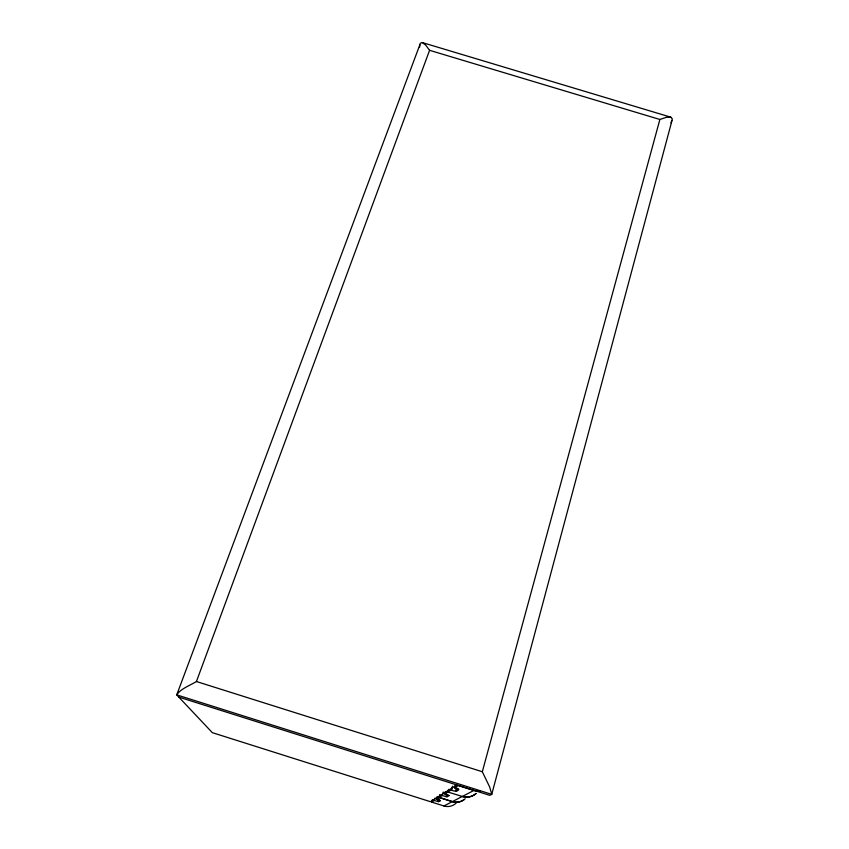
<?xml version="1.0" encoding="UTF-8"?>
<svg xmlns="http://www.w3.org/2000/svg" width="849" height="849" viewBox="0 0 849 849"><rect width="100%" height="100%" fill="white"/><g stroke="black" fill="none" stroke-linecap="round" stroke-linejoin="round"><path stroke-width="1.27" d="M419.544 47.353L420.223 43.331L422.197 42.535L670.816 117.183L672.366 118.977L670.954 122.861M671.962 120.643L491.72 794.431L489.661 795.322L178.789 697.082M456.826 784.943L430.475 801.711L212.324 732.655L176.688 694.853L491.794 794.377L489.671 787.012L482.317 771.741L659.875 119.476L666.274 117.332L670.742 117.162M448.707 789.379L447.996 791.926L451.53 789.719L452.506 786.227M451.53 789.719C454.618 793.263 464.35 788.763 454.502 787.861L455.17 785.474M455.563 790.812L456.21 788.477M456.826 791.056L457.484 788.71M449.025 795.598L444.727 793.964L445.407 791.555M440.419 800.639L436.428 799.153L442.212 795.534L445.905 796.553L446.574 794.186M444.727 793.964L447.858 792.011L448.569 789.474M449.025 795.63L447.02 796.786L447.731 794.409M456.762 802.464A13.351 12.714 85.6 0 1 443.942 805.977L431.695 802.103L434.274 800.49L437.681 801.435L438.371 799.005M439.814 794.929L439.092 797.487L452.284 801.658A14.348 13.68 83.9 0 0 463.936 799.779M439.931 794.855L439.209 797.413L452.411 801.583A14.369 13.69 83.8 0 0 465.188 798.813M440.419 800.671L438.71 801.658L439.432 799.217M442.212 795.534L443.22 791.99M431.695 802.103L432.417 799.556M434.274 800.49L434.975 798.049M436.428 799.153L437.129 796.659M419.799 44.912L176.73 694.896C180.296 688.964 190.006 685.44 196.427 681.524L429.573 50.314L425.763 45.188L422.409 42.609M454.502 787.861L458.227 785.537L473.838 790.472A16.916 16.131 79.2 0 0 479.897 791.141M443.942 805.977L462.153 796.532A15.526 14.804 81.7 0 0 475.971 793.539M447.858 792.011L462.302 796.458L473.838 790.472M446.988 796.786L445.905 796.553M438.678 801.658L437.681 801.435M429.573 50.314L659.875 119.476M196.427 681.524L482.317 771.741M476.14 793.454A15.547 14.815 81.7 0 1 462.302 796.458"/></g></svg>
